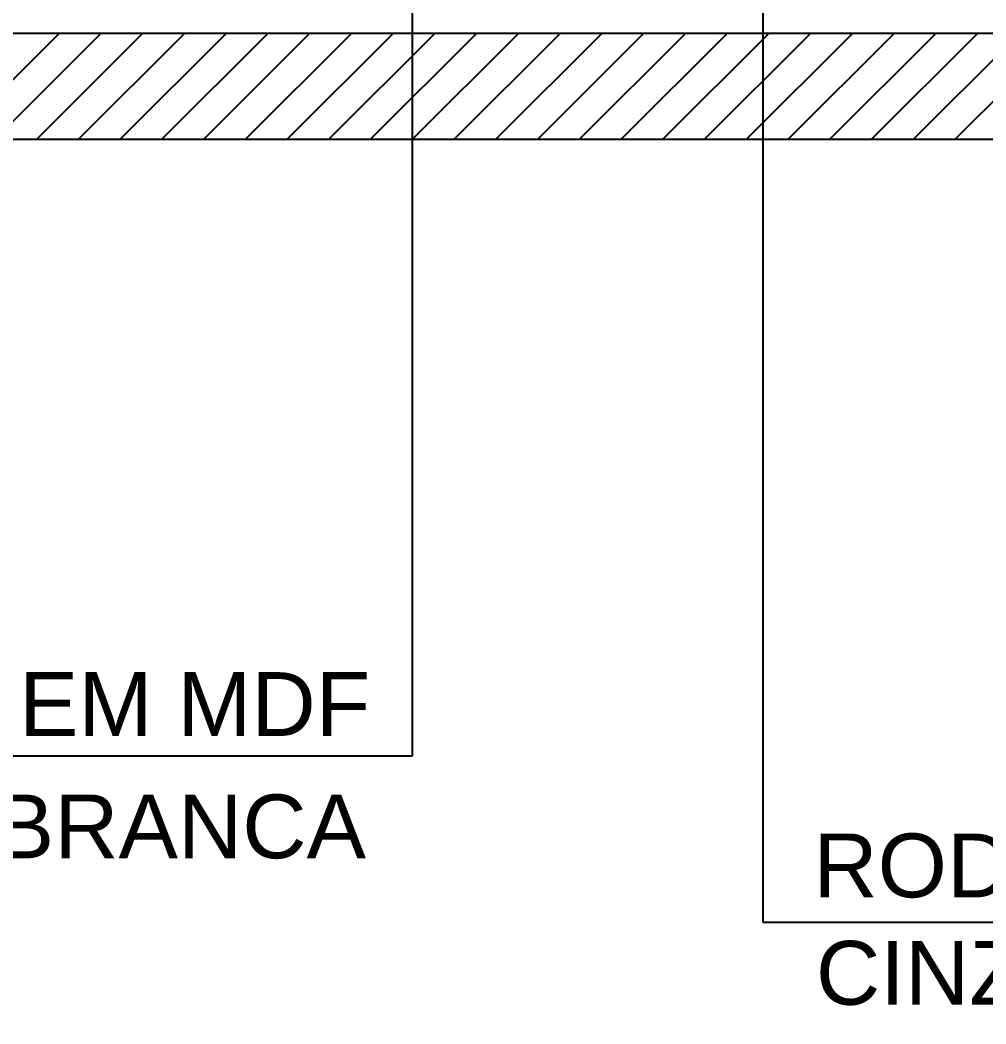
# Model space of a CAD drawing. Extents: x -36 to 357, y 137 to 237.
# Drawn here: x 12.096 to 12.823, y 179.897 to 180.652 of the extents above; entities that cross this region are included whole.
import ezdxf

# ---------------------------------------------------------------- set-up
doc = ezdxf.new("R2010")
doc.units = 0
doc.header["$LTSCALE"] = 0.01
doc.layers.get('0').update_dxf_attribs({"linetype": 'CONTINUOUS'})
for name, color, linetype in [('01', 1, 'CONTINUOUS'), ('ARQ-ALV-CORTE', 3, 'CONTINUOUS'), ('ARQ-SMB-1_025', 1, 'CONTINUOUS'), ('ARQ-TXT-1_025', 2, 'CONTINUOUS')]:
    doc.layers.add(name, color=color, linetype=linetype)
doc.styles.add('ESC-50-A20', font='arial.ttf', dxfattribs={"height": 0.1})
doc.styles.add('FNDE Texto Cota 0025', font='verdana.ttf', dxfattribs={"height": 0.04})
doc.dimstyles.new('FNDE 1-0025', dxfattribs={"dimscale": 5, "dimtxt": 0.04, "dimasz": 0.0035, "dimexe": 0.15, "dimexo": 0.15, "dimgap": 0.0025, "dimtad": 1, "dimzin": 1, "dimdsep": 46, "dimtxsty": 'FNDE Texto Cota 0025', "dimblk": 'tic', "dimcen": 0.015, "dimdle": 0.15, "dimse1": 1, "dimse2": 1, "dimclrd": 251, "dimclre": 251, "dimclrt": 256, "dimaunit": 1, "dimadec": 3, "dimazin": 0, "dimtfac": 1, "dimtix": 1, "dimtmove": 2, "dimatfit": 3, "dimfxl": 0.15, "dimtvp": 1, "dimtolj": 1, "dimtzin": 0, "dimarcsym": 0})

# ---------------------------------------------------------------- blocks, each defined once
blk = doc.blocks.new('tic')
at = {"color": 251}
for p, q in [((0, -1), (0, 1)), ((-1, 0), (1, 0))]:
    blk.add_line(p, q, dxfattribs=at)
blk.add_line((-0.6, -0.6), (0.6, 0.6))

msp = doc.modelspace()

# ---------------------------------------------------------------- linework, layer by layer
at = {"layer": '01', "color": 253}
for p, q in [((12.04565, 180.56223), (12.12565, 180.64223)), ((12.07709, 180.56223), (12.15709, 180.64223)), ((12.10852, 180.56223), (12.18852, 180.64223)), ((12.13995, 180.56223), (12.21995, 180.64223)), ((12.17138, 180.56223), (12.25138, 180.64223)), ((12.20281, 180.56223), (12.28281, 180.64223)), ((12.23424, 180.56223), (12.31424, 180.64223)), ((12.26567, 180.56223), (12.34567, 180.64223)), ((12.2971, 180.56223), (12.3771, 180.64223)), ((12.32853, 180.56223), (12.40853, 180.64223)), ((12.35996, 180.56223), (12.43996, 180.64223)), ((12.39139, 180.56223), (12.47139, 180.64223)), ((12.42282, 180.56223), (12.50282, 180.64223)), ((12.45426, 180.56223), (12.53426, 180.64223)), ((12.48569, 180.56223), (12.56569, 180.64223)), ((12.51712, 180.56223), (12.59712, 180.64223)), ((12.54855, 180.56223), (12.62855, 180.64223)), ((12.57998, 180.56223), (12.65998, 180.64223)), ((12.61141, 180.56223), (12.69141, 180.64223)), ((12.64284, 180.56223), (12.72284, 180.64223)), ((12.67427, 180.56223), (12.75427, 180.64223)), ((12.7057, 180.56223), (12.7857, 180.64223)), ((12.73713, 180.56223), (12.81713, 180.64223)), ((12.76856, 180.56223), (12.84856, 180.64223)), ((12.8, 180.56223), (12.88, 180.64223))]:
    msp.add_line(p, q, dxfattribs=at)
at = {"layer": 'ARQ-ALV-CORTE'}
for p, q in [((14.60228, 180.64223), (10.29019, 180.64223, -2)), ((14.27167, 180.56223, -0.17345), (10.59167, 180.56223, -1.84183))]:
    msp.add_line(p, q, dxfattribs=at)

# ---------------------------------------------------------------- texts
at = {"layer": 'ARQ-TXT-1_025', "style": 'ESC-50-A20'}
for s, p in [('BALCÃO DA PIA COM PORTAS EM MDF', (11.09693, 180.1134)), ('REVESTIDO COM FÓRMICA BRANCA', (11.16834, 180.02128)), ('RODA BANCADA EM GRANITO', (12.69349, 179.9919)), ('CINZA ANDORINHA (h = 10 cm)', (12.69542, 179.91105))]:
    msp.add_text(s, height=0.048, dxfattribs=at).set_placement(p)

# ---------------------------------------------------------------- leaders
at = {"layer": 'ARQ-SMB-1_025', "ltscale": 10}
for points in [[(12.65534, 181.59604), (12.65534, 179.97324), (13.69096, 179.97324)], [(12.39156, 180.9781), (12.39156, 180.09805), (11.06876, 180.09805)]]:
    msp.add_leader(points, dimstyle='FNDE 1-0025', override={"dimlfac": 100, "dimclrd": 252, "dimclre": 252}, dxfattribs=at)

doc.saveas('drawing.dxf')
